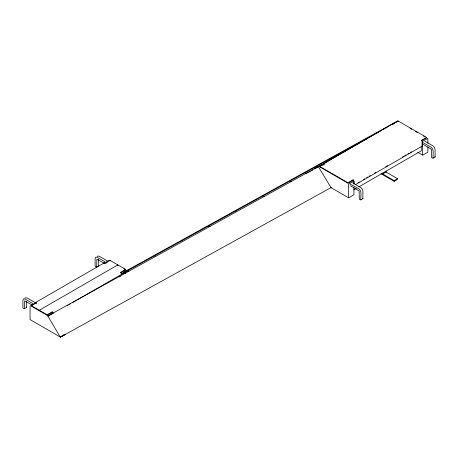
<?xml version="1.0" encoding="UTF-8"?>
<svg xmlns="http://www.w3.org/2000/svg" width="458" height="458" viewBox="0 0 458 458"><rect width="100%" height="100%" fill="white"/><g stroke="black" fill="none" stroke-linecap="round" stroke-linejoin="round"><path stroke-width="0.69" d="M39.291 310.261L39.291 310.747L39.291 310.261L117.849 264.907L117.849 265.394L117.849 264.907M35.564 302.795L35.684 302.44L36.548 302.795L31.453 305.738L31.459 306.225L47.128 315.27L47.128 314.783L52.223 311.846L53.208 312.986M47.128 315.27L52.223 312.327L52.223 311.846M120.603 272.848L125.687 269.917L125.687 269.43L110.012 260.384L104.928 263.316L104.069 262.961L35.684 302.44M348.572 197.804L348.578 184.208L353.799 181.042L353.937 183.979M353.931 187.557L353.931 194.713L348.71 197.879L330.779 187.522M381.72 173.21L382.796 173.834L382.796 173.067M386.105 171.16L386.105 171.922L382.796 173.834M394.161 181.368L394.161 180.607L397.464 178.694L397.464 179.462L394.161 181.368L380.861 173.691M422.064 141.591L422.064 145.713L422.465 145.942L422.465 141.82L421.469 140.325L426.564 137.389L426.564 137.847L421.469 140.783L421.469 140.325M422.579 155.079L422.579 144.35M422.579 142.919L422.711 141.259L427.801 138.316L427.932 143.4M427.932 146.978L427.801 152.216L422.711 155.153L417.667 152.245M35.959 303.282L36.548 303.282M103.943 263.316L104.069 262.961M323.863 163.872L324.081 163.346L397.779 120.941M392.243 124.387L392.483 123.809L397.825 121.015M154.781 256.142L155.176 255.902M181.734 241.068L182.129 240.834M235.818 211.207L236.214 210.966M316.942 166.403L317.337 166.168L318.264 166.701M104.069 263.287L109.428 260.196M318.493 166.529L318.476 166.821M25.018 298.335L25.528 297.723L27.062 297.94L35.014 302.532L35.449 303.448M97.228 256.646L97.737 256.033L99.272 256.245L107.224 260.842M33.131 304.364L32.747 303.488L25.075 299.063L23.547 298.851L22.9 300.288L22.9 307.747A1.586 0.916 0.1 0 0 24.486 308.663L26.472 307.518L26.472 301.541M105.34 262.674L104.956 261.799L97.285 257.367L95.756 257.156L95.109 258.598L95.109 266.058A1.586 0.916 0.1 0 0 96.695 266.974L98.682 265.829L98.682 259.188M106.061 263.15L107.189 262.497M125.687 269.43L120.603 272.367L121.467 273.008L121.588 274.789M127.158 270.38L121.862 273.569M394.012 123.563L393.743 123.11L123.11 272.539L123.385 273.002L127.072 270.981M67.045 305.784L68.288 305.068M69.524 304.352L70.767 303.637M72.622 302.566L76.343 300.419M77.579 299.704L127.776 270.724L128.984 271.285M119.206 276.93L120.443 276.214M124.782 273.712L126.019 272.997M291.351 181.557L290.011 181.076M305.835 173.748L307.696 172.672M314.509 168.739L316.369 167.662M317.606 166.952L318.848 166.237M326.285 161.943L327.522 161.227M328.764 160.512L330 159.796M334.958 156.934L336.201 156.218M337.437 155.502L338.68 154.787M308.543 172.408L310.404 171.338M311.64 170.622L312.883 169.907M314.743 168.83L366.795 138.78M368.656 137.703L369.892 136.988M319.758 166.443L347.994 182.748L353.089 179.805L353.089 180.263L347.994 183.206L319.758 166.901L319.758 166.443L324.848 163.5L324.848 163.964M392.466 124.107L398.323 121.084L426.564 137.389M322.587 165.269L324.281 164.29M35.421 302.921L30.068 306.013L30.068 319.61L60.427 337.128L65.54 334.151L60.21 337.048L47.838 315.991L322.323 164.342L322.592 164.794M60.427 337.128L331.128 187.551M357.996 182.702L359.232 181.992M363.543 179.502L364.774 178.792M366.623 177.721L367.854 177.011M369.085 176.301L370.316 175.586M374.633 173.101L375.863 172.385M385.722 166.695L387.565 165.63M402.353 157.094L403.584 156.384M404.815 155.668L406.051 154.959M407.901 153.894L409.131 153.184M410.362 152.468L411.593 151.758M355.316 184.711L422.465 145.942M353.828 189.784L356.301 188.352M358.774 186.927L421.24 150.865L421.24 146.05M350.45 185.725L359.146 190.963L359.318 198.927A1.586 0.91 0.1 0 0 360.904 199.843L362.891 198.698L362.891 191.238L362.244 189.091L360.715 187.551L352.66 182.851M422.66 144.035L431.356 149.274L431.528 157.237A1.586 0.91 0.1 0 0 433.113 158.153L435.1 157.008L435.1 149.548L434.453 147.402L432.925 145.862L424.869 141.161M123.385 273.002L378.978 131.864M380.226 131.171L381.48 130.484M382.733 129.791L383.987 129.099M385.865 128.063L387.119 127.37M262.966 196.007L264.18 196.568M350.13 184.053L358.728 188.725C362.45 191.129 360.389 196.287 360.904 199.843M324.081 163.346L324.848 163.5M331.048 187.694L318.43 166.758L323.835 163.729M409.984 128.274L411.828 129.339M415.509 131.469L417.353 132.528M423.49 136.072L424.721 136.782M385.98 172.065L397.464 178.694M345.303 151.77L344.09 151.209L344.101 151.861M381.462 173.279L394.161 180.607M210.096 226.435L208.888 225.874L208.9 226.527M123.878 268.869L125.687 269.917M103.92 263.052L96.873 259.176L96.695 266.974M52.223 312.327L52.813 313.009M53.225 313.198L47.872 316.289M32.3 305.085L24.663 300.866L24.486 308.663M31.453 305.738L47.128 314.783M353.089 179.805L354.08 181.299L354.08 184.047M353.089 180.263L353.685 181.07M63.983 334.426L64.269 334.913M422.322 142.329L430.938 147.035C434.659 149.44 432.598 154.598 433.113 158.153M121.118 273.231L121.193 273.529M110.012 260.384L110.012 260.865M104.928 263.316L104.928 263.802M398.323 121.084L398.323 121.542M393.233 124.021L393.233 124.484M347.994 182.748L347.994 183.206M98.47 265.365A1.586 0.916 -0.1 0 1 98.682 265.829M26.261 307.055A1.586 0.916 -0.1 0 1 26.472 307.518M362.679 198.24A1.586 0.916 -0.1 0 1 362.891 198.698M434.888 156.55A1.586 0.916 -0.1 0 1 435.1 157.008"/></g></svg>
